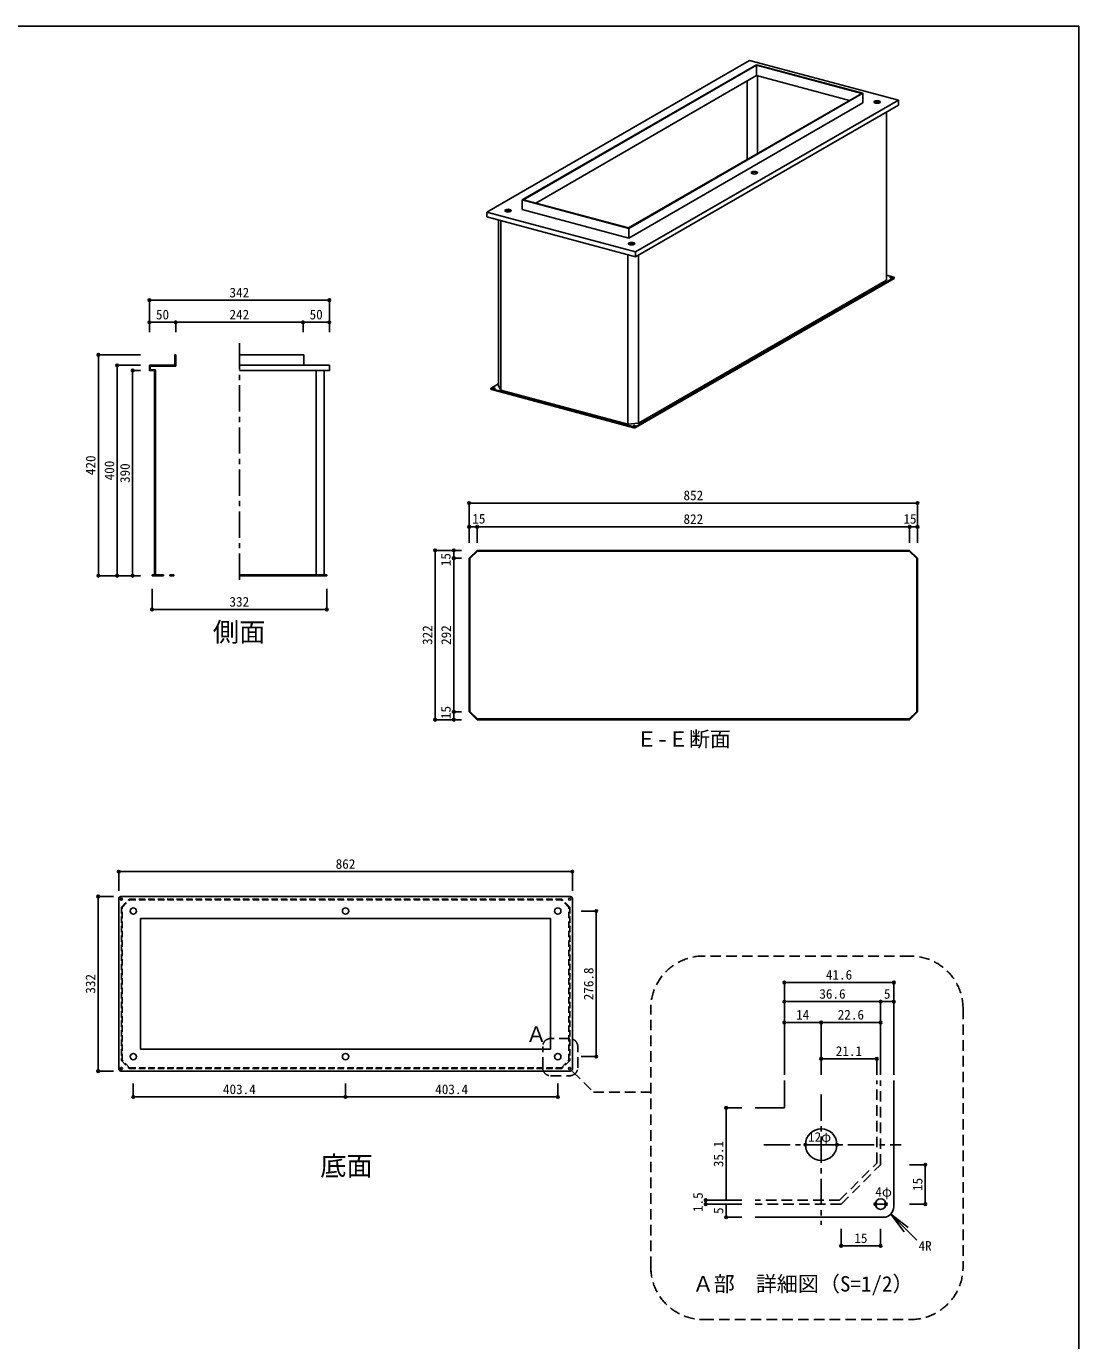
# Model space of a CAD drawing. Units: millimetres at full size, sheet at 1:10, with parts at other scales. Extents: x -10475 to 9199, y -10092 to 10143.
# Drawn here: x -8475 to -6475, y -1407 to 1092 of the extents above; entities that cross this region are included whole.
import ezdxf
from ezdxf.enums import TextEntityAlignment as Align

# ---------------------------------------------------------------- set-up
doc = ezdxf.new("R2010")
doc.units = ezdxf.units.MM
doc.header["$LTSCALE"] = 10
doc.header["$PDMODE"] = 32
doc.header["$PDSIZE"] = 5
for name, pattern in [('CHAIN1', [8, 5, -1, 1, -1]), ('DASHED1', [1.8, 1.2, -0.6]), ('DASHED2', [3, 2, -1])]:
    doc.linetypes.add(name, pattern=pattern)
for name, color, linetype in [('0-1_SUS', 7, 'Continuous'), ('0-9_SUS寸法', 3, 'Continuous'), ('0-F_図面枠', 7, 'Continuous'), ('3-8', 4, 'Continuous'), ('E-0_FRP', 4, 'Continuous'), ('E-9_SUS寸法', 3, 'Continuous')]:
    doc.layers.add(name, color=color, linetype=linetype)
doc.styles.add('ＭＳ ゴシック', font='')
doc.styles.get('ＭＳ ゴシック').set_extended_font_data('MS Gothic')

msp = doc.modelspace()

# ---------------------------------------------------------------- linework, layer by layer
at = {"layer": '0-1_SUS'}
for p, q in [((-7599.84, 738.7), (-7100.44, 1027.03)), ((-7100.44, 1027.03), (-6817.8, 951.3)), ((-7100.44, 1027.03), (-6817.8, 951.3)), ((-7087.67, 1018.91), (-7532.45, 762.12)), ((-7530.37, 762.27), (-7087.27, 1018.09)), ((-6885.19, 964.66), (-7087.67, 1018.91)), ((-6885.19, 964.66), (-7087.67, 1018.91)), ((-7087.27, 1018.09), (-6887.27, 964.5)), ((-7087.27, 1018.09), (-7087.27, 998.33)), ((-7087.27, 998.33), (-7506.98, 756.01)), ((-7105.37, 838.59), (-7105.37, 987.88)), ((-6910.66, 951), (-7087.27, 998.33)), ((-7085.75, 849.92), (-7085.75, 997.92)), ((-6887.27, 964.5), (-7330.37, 708.68)), ((-7329.97, 707.86), (-6885.19, 964.66)), ((-7317.2, 662.97), (-6817.8, 951.3)), ((-6885.19, 964.66), (-6885.19, 946.27)), ((-6817.8, 951.3), (-6817.8, 942.1)), ((-7329.97, 689.47), (-6885.19, 946.27)), ((-7317.2, 653.78), (-6817.8, 942.1)), ((-6840.14, 609.34), (-6840.14, 929.2)), ((-7532.45, 762.12), (-7329.97, 707.86)), ((-7532.45, 762.12), (-7329.97, 707.86)), ((-7330.37, 708.68), (-7530.37, 762.27)), ((-7599.84, 738.7), (-7599.84, 729.51)), ((-7317.2, 662.97), (-7599.84, 738.7)), ((-7599.84, 729.51), (-7317.2, 653.78)), ((-7599.84, 729.51), (-7317.2, 653.78)), ((-7577.5, 408.57), (-7577.5, 723.52)), ((-7573.55, 400.38), (-7573.55, 722.47)), ((-7329.97, 707.86), (-7329.97, 689.47)), ((-7332.23, 335.71), (-7332.23, 657.8)), ((-7317.2, 662.97), (-7317.2, 653.78)), ((-7311.38, 337.27), (-7311.38, 657.13)), ((-7317.11, 330.47), (-6825.87, 614.09)), ((-7317.11, 329.09), (-6825.87, 612.71)), ((-7311.38, 337.27), (-6840.14, 609.34)), ((-6826.37, 615.17), (-6840.14, 618.86)), ((-6825.53, 614.53), (-6825.53, 613.15)), ((-8191.2, 445.91), (-8191.2, 467.41)), ((-7949.2, 467.41), (-8070.2, 467.41)), ((-8241.2, 447.41), (-8192.7, 447.41)), ((-8239.7, 445.91), (-8218.2, 445.91)), ((-8239.7, 445.91), (-8239.7, 438.91)), ((-8239.7, 438.91), (-8229.7, 438.91)), ((-8231.2, 437.41), (-8231.2, 48.91)), ((-8229.7, 438.91), (-8229.7, 48.91)), ((-8218.2, 447.41), (-8218.2, 445.91)), ((-8218.2, 445.91), (-8206.2, 445.91)), ((-8206.2, 447.41), (-8206.2, 445.91)), ((-8206.2, 445.91), (-8191.2, 445.91)), ((-7944.2, 447.41), (-8070.2, 447.41)), ((-7899.2, 447.41), (-7947.7, 447.41)), ((-7924.2, 437.41), (-7924.2, 48.91)), ((-7909.2, 437.41), (-7909.2, 48.91)), ((-7592.11, 403.39), (-7592.11, 402.01)), ((-7591.77, 403.83), (-7577.5, 412.07)), ((-7320.58, 330.21), (-7591.24, 402.74)), ((-7320.58, 328.84), (-7591.24, 401.36)), ((-7577.5, 408.57), (-7573.55, 400.38)), ((-7332.23, 335.71), (-7573.55, 400.38)), ((-7332.23, 335.71), (-7311.38, 337.27)), ((-8236.2, 48.91), (-8231.2, 48.91)), ((-8236.2, 47.41), (-8236.2, 48.91)), ((-8231.2, 47.41), (-8236.2, 47.41)), ((-8229.7, 48.91), (-8214.6, 48.91)), ((-8202.6, 47.41), (-8202.6, 48.91)), ((-8202.6, 48.91), (-8194.6, 48.91)), ((-8202.6, 47.41), (-8194.6, 47.41)), ((-8194.6, 47.41), (-8194.6, 48.91)), ((-7904.2, 48.91), (-8070.2, 48.91)), ((-7909.2, 47.41), (-8070.2, 47.41)), ((-7909.2, 47.41), (-7904.2, 47.41)), ((-7904.2, 47.41), (-7904.2, 48.91)), ((-8299.39, -566.64), (-8299.39, -890.64)), ((-8295.39, -562.64), (-7441.39, -562.64)), ((-7437.39, -566.64), (-7437.39, -890.64)), ((-8257.79, -604.24), (-8257.79, -853.04)), ((-8295.39, -894.64), (-7441.39, -894.64))]:
    msp.add_line(p, q, dxfattribs=at)
at = {"layer": '0-1_SUS', "linetype": 'DASHED1'}
for p, q in [((-8294.39, -582.64), (-8279.39, -567.64)), ((-8292.89, -583.26), (-8278.77, -569.14)), ((-7457.39, -567.64), (-8279.39, -567.64)), ((-8278.77, -569.14), (-7458.02, -569.14)), ((-7443.89, -583.26), (-7458.02, -569.14)), ((-7442.39, -582.64), (-7457.39, -567.64)), ((-8294.39, -582.64), (-8294.39, -874.64)), ((-8292.89, -874.01), (-8292.89, -583.26)), ((-7443.89, -874.01), (-7443.89, -583.26)), ((-7442.39, -582.64), (-7442.39, -874.64)), ((-8294.39, -874.64), (-8279.39, -889.64)), ((-8278.77, -888.14), (-8292.89, -874.01)), ((-7458.02, -888.14), (-7443.89, -874.01)), ((-7442.39, -874.64), (-7457.39, -889.64)), ((-8279.39, -889.64), (-7457.39, -889.64)), ((-8278.77, -888.14), (-7458.02, -888.14))]:
    msp.add_line(p, q, dxfattribs=at)
at = {"layer": '0-1_SUS', "color": 3}
for p, q in [((-7478.99, -692.87), (-7478.99, -700.11)), ((-7442.39, -692.87), (-7442.39, -700.11))]:
    msp.add_line(p, q, dxfattribs=at)
at = {"layer": '0-1_SUS'}
for points in [[(-7532.45, 762.12), (-7532.45, 743.73), (-7329.97, 689.47)], [(-8192.7, 447.41), (-8192.7, 467.41), (-8191.2, 467.41)], [(-7947.7, 447.41), (-7947.7, 467.41), (-7949.2, 467.41)], [(-8241.2, 447.41), (-8241.2, 437.41), (-8231.2, 437.41)], [(-7899.2, 447.41), (-7899.2, 437.41), (-8070.2, 437.41)], [(-8231.2, 47.41), (-8214.6, 47.41), (-8214.6, 48.91)], [(-8257.79, -604.24), (-7478.99, -604.24), (-7478.99, -853.04), (-8257.79, -853.04)]]:
    msp.add_lwpolyline(points, dxfattribs=at)
for centre, radius in [((-8294.39, -567.64), 2), ((-7442.39, -567.64), 2), ((-8271.79, -590.24), 6), ((-7868.39, -590.24), 6), ((-7464.99, -590.24), 6), ((-8271.79, -867.04), 6), ((-7868.39, -867.04), 6), ((-7464.99, -867.04), 6), ((-8294.39, -889.64), 2), ((-7442.39, -889.64), 2)]:
    msp.add_circle(centre, radius, dxfattribs=at)
for centre, start, end in [((-8295.39, -566.64), 90, 180), ((-7441.39, -566.64), 0, 90), ((-8295.39, -890.64), 180, 270), ((-7441.39, -890.64), 270, 0)]:
    msp.add_arc(centre, 4, start, end, dxfattribs=at)
for centre, major_axis in [((-6858.09, 948.29), (-6, 0)), ((-7091.47, 813.55), (-6, 0)), ((-7559.55, 741.71), (-6, 0)), ((-7324.84, 678.82), (-6, 0)), ((-6831.7, 614.22), (-2, 0)), ((-7585.79, 403.66), (-2, 0)), ((-7319.83, 332.39), (-2, 0))]:
    msp.add_ellipse(centre, major_axis=major_axis, ratio=0.39332, dxfattribs=at)
for centre, major_axis, start_param, end_param in [((-6858.09, 946.91), (-6, 0), 3.4381115, 5.9866665), ((-7091.47, 812.18), (-6, 0), 3.4381115, 5.9866665), ((-7559.55, 740.33), (-6, 0), 3.4381115, 5.9866665), ((-7324.84, 677.44), (-6, 0), 3.4381115, 5.9866665), ((-6831.7, 612.84), (-2, 0), 4.210298, 5.21448), ((-6827.53, 614.53), (-2, 0), 4.0961019, 4.114358), ((-6827.53, 614.53), (-2, 0), 2.5435617, 4.0961019), ((-6827.53, 613.15), (-2, 0), 2.5435617, 3.1415927), ((-7590.11, 403.39), (-2, 0), 5.6851544, 7.2559507), ((-7590.11, 402.01), (-2, 0), 0, 0.9727654), ((-7585.79, 402.28), (-2, 0), 4.210298, 5.21448), ((-7319.83, 331.01), (-2, 0), 4.210298, 5.21448), ((-7319.17, 331.03), (2.5, 0), 4.114358, 5.6851544), ((-7319.17, 329.65), (2.5, 0), 4.114358, 5.6851544)]:
    msp.add_ellipse(centre, major_axis=major_axis, ratio=0.39332, start_param=start_param, end_param=end_param, dxfattribs=at)
at = {"layer": '0-9_SUS寸法'}
for p, q in [((-8241.2, 571.14), (-8241.2, 524.11)), ((-7899.2, 571.14), (-7899.2, 524.11)), ((-8241.2, 529.26), (-8241.2, 510.31)), ((-8191.2, 529.26), (-8191.2, 510.31)), ((-8191.2, 529.26), (-8191.2, 510.31)), ((-7949.2, 529.26), (-7949.2, 510.31)), ((-7949.2, 529.26), (-7949.2, 510.31)), ((-7899.2, 529.26), (-7899.2, 510.31)), ((-8338.2, 467.41), (-8258.39, 467.41)), ((-8302.53, 447.41), (-8258.39, 447.41)), ((-8272.97, 437.41), (-8257.89, 437.41)), ((-8272.97, 437.41), (-8258.39, 437.41)), ((-7633.39, 185.5), (-7633.39, 109.7)), ((-6781.39, 185.5), (-6781.39, 109.7)), ((-7633.39, 140.43), (-7633.39, 109.7)), ((-7618.39, 140.43), (-7618.39, 109.7)), ((-6796.39, 140.43), (-6796.39, 109.7)), ((-6781.39, 140.43), (-6781.39, 109.7)), ((-7698.15, 95.56), (-7648.3, 95.56)), ((-7662.64, 95.56), (-7648.3, 95.56)), ((-7662.64, 80.56), (-7648.3, 80.56)), ((-8338.2, 47.41), (-8258.39, 47.41)), ((-8302.53, 47.41), (-8257.89, 47.41)), ((-8272.97, 47.41), (-8257.89, 47.41)), ((-8236.2, -16.79), (-8236.2, 22.17)), ((-7904.2, -16.79), (-7904.2, 22.17)), ((-7662.64, -211.44), (-7648.3, -211.44)), ((-7698.15, -226.44), (-7648.3, -226.44)), ((-7662.64, -226.44), (-7648.3, -226.44)), ((-8299.39, -515.37), (-8299.39, -551.66)), ((-7437.39, -515.37), (-7437.39, -551.66)), ((-8338.55, -562.64), (-8309.63, -562.64)), ((-7391.82, -590.24), (-7420.43, -590.24)), ((-7391.82, -867.04), (-7420.43, -867.04)), ((-8338.55, -894.64), (-8309.63, -894.64)), ((-8271.79, -943.81), (-8271.79, -918.3)), ((-7868.39, -943.81), (-7868.39, -918.3)), ((-7464.99, -943.81), (-7464.99, -918.3))]:
    msp.add_line(p, q, dxfattribs=at)
at = {"layer": '0-9_SUS寸法', "color": 4}
for p, q in [((-7899.2, 571.14), (-8241.2, 571.14)), ((-8241.2, 529.26), (-8191.2, 529.26)), ((-8191.2, 529.26), (-7949.2, 529.26)), ((-7899.2, 529.26), (-7949.2, 529.26)), ((-8338.2, 467.41), (-8338.2, 47.41)), ((-8302.53, 447.41), (-8302.53, 47.41)), ((-7633.39, 185.5), (-6781.39, 185.5)), ((-7633.39, 140.43), (-7618.39, 140.43)), ((-7618.39, 140.43), (-6796.39, 140.43)), ((-6796.39, 140.43), (-6781.39, 140.43)), ((-7698.15, 95.56), (-7698.15, -226.44)), ((-7662.64, 95.56), (-7662.64, 80.56)), ((-7662.64, 80.56), (-7662.64, -211.44)), ((-8236.2, -16.79), (-7904.2, -16.79)), ((-7662.64, -211.44), (-7662.64, -226.44)), ((-8299.39, -515.37), (-7437.39, -515.37)), ((-8338.55, -562.64), (-8338.55, -894.64)), ((-7391.82, -590.24), (-7391.82, -867.04)), ((-8271.79, -943.81), (-7868.39, -943.81)), ((-7868.39, -943.81), (-7464.99, -943.81))]:
    msp.add_line(p, q, dxfattribs=at)
at = {"layer": '0-9_SUS寸法', "linetype": 'CHAIN1'}
msp.add_line((-8070.2, 489.5), (-8070.2, 34.07), dxfattribs=at)
at = {"layer": '0-9_SUS寸法', "color": 7}
for p, q in [((-7633.39, 80.56), (-7618.39, 95.56)), ((-7633.39, 80.56), (-7633.39, -211.44)), ((-7631.89, 79.94), (-7617.77, 94.06)), ((-7631.89, -210.82), (-7631.89, 79.94)), ((-6796.39, 95.56), (-7618.39, 95.56)), ((-7617.77, 94.06), (-6797.01, 94.06)), ((-6782.89, 79.94), (-6797.01, 94.06)), ((-6781.39, 80.56), (-6796.39, 95.56)), ((-6782.89, -210.82), (-6782.89, 79.94)), ((-6781.39, 80.56), (-6781.39, -211.44)), ((-7633.39, -211.44), (-7618.39, -226.44)), ((-7617.77, -224.94), (-7631.89, -210.82)), ((-6797.01, -224.94), (-6782.89, -210.82)), ((-6781.39, -211.44), (-6796.39, -226.44)), ((-7618.39, -226.44), (-6796.39, -226.44)), ((-7617.77, -224.94), (-6797.01, -224.94))]:
    msp.add_line(p, q, dxfattribs=at)
at = {"layer": '0-9_SUS寸法', "color": 6}
for p in [(-8241.2, 571.14), (-7899.2, 571.14), (-8241.2, 529.26), (-8191.2, 529.26), (-7949.2, 529.26), (-7899.2, 529.26), (-8338.2, 467.41), (-8302.53, 447.41), (-8272.97, 437.41), (-7633.39, 185.5), (-6781.39, 185.5), (-7633.39, 140.43), (-7618.39, 140.43), (-6796.39, 140.43), (-6781.39, 140.43), (-7698.15, 95.56), (-7662.64, 95.56), (-7662.64, 80.56), (-8338.2, 47.41), (-8302.53, 47.41), (-8272.97, 47.41), (-8236.2, -16.79), (-7904.2, -16.79), (-7698.15, -226.44), (-7662.64, -211.44), (-7662.64, -226.44), (-8299.39, -515.37), (-7437.39, -515.37), (-8338.55, -562.64), (-7391.82, -590.24), (-7391.82, -867.04), (-8338.55, -894.64), (-8271.79, -943.81), (-7868.39, -943.81), (-7464.99, -943.81)]:
    msp.add_point(p, dxfattribs=at)
at = {"layer": '0-F_図面枠'}
for p, q in [((-6475.1, 1092.07), (-10475.1, 1092.07)), ((-6475.1, -1667.93), (-6475.1, 1092.07))]:
    msp.add_line(p, q, dxfattribs=at)
at = {"layer": '3-8'}
msp.add_line((-8272.97, 437.41), (-8272.97, 47.41), dxfattribs=at)
at = {"layer": 'E-0_FRP'}
for p, q in [((-7034.49, -802), (-6964.49, -802)), ((-6964.49, -871.23), (-6858.99, -871.23))]:
    msp.add_line(p, q, dxfattribs=at)
at = {"layer": 'E-9_SUS寸法', "color": 2, "linetype": 'DASHED2'}
for p, q in [((-6794.89, -675.8), (-7188.41, -675.8)), ((-7288.41, -1266.99), (-7288.41, -775.8)), ((-6694.89, -775.8), (-6694.89, -1266.99)), ((-7493.77, -888.35), (-7493.77, -847.73)), ((-7442.14, -832.73), (-7478.77, -832.73)), ((-7427.14, -888.35), (-7427.14, -847.73)), ((-7436.97, -895.06), (-7397.35, -934.68)), ((-7478.77, -903.35), (-7442.14, -903.35)), ((-7397.35, -934.68), (-7288.41, -934.68)), ((-7188.41, -1366.99), (-6794.89, -1366.99))]:
    msp.add_line(p, q, dxfattribs=at)
at = {"layer": 'E-9_SUS寸法', "color": 4}
for p, q in [((-7034.49, -726.05), (-6826.49, -726.05)), ((-7034.49, -762.45), (-6851.49, -762.45)), ((-6851.49, -762.45), (-6826.49, -762.45)), ((-6964.49, -802), (-6851.49, -802)), ((-7144.99, -964.52), (-7144.99, -1140.02)), ((-6994.49, -1034.52), (-6934.49, -1034.52)), ((-6766.59, -1147.52), (-6766.59, -1072.52)), ((-7184.01, -1140.02), (-7184.01, -1147.52)), ((-7144.99, -1147.52), (-7144.99, -1172.52)), ((-6861.49, -1147.52), (-6841.49, -1147.52)), ((-6926.49, -1226.92), (-6851.49, -1226.92))]:
    msp.add_line(p, q, dxfattribs=at)
at = {"layer": 'E-9_SUS寸法'}
for p, q in [((-7034.49, -726.05), (-7034.49, -901.74)), ((-6826.49, -726.05), (-6826.49, -901.74)), ((-7034.49, -762.45), (-7034.49, -901.74)), ((-6851.49, -762.45), (-6851.49, -901.74)), ((-6964.49, -802), (-6964.49, -901.74)), ((-6851.49, -802), (-6851.49, -901.74)), ((-6851.49, -835.97), (-6851.49, -901.74)), ((-7034.49, -871.23), (-7034.49, -901.74)), ((-6964.49, -871.23), (-6964.49, -901.74)), ((-6858.99, -871.23), (-6858.99, -901.74)), ((-6851.49, -871.23), (-6851.49, -901.74)), ((-6826.49, -871.23), (-6826.49, -901.74)), ((-7144.99, -964.52), (-7115.15, -964.52)), ((-6766.59, -1072.52), (-6796.44, -1072.52)), ((-7184.01, -1140.02), (-7115.15, -1140.02)), ((-7184.01, -1147.52), (-7115.15, -1147.52)), ((-6766.59, -1147.52), (-6796.44, -1147.52)), ((-7144.99, -1172.52), (-7115.15, -1172.52)), ((-6926.49, -1226.92), (-6926.49, -1194.42)), ((-6851.49, -1226.92), (-6851.49, -1194.42))]:
    msp.add_line(p, q, dxfattribs=at)
at = {"layer": 'E-9_SUS寸法', "color": 7}
for p, q in [((-7034.49, -964.52), (-7034.49, -912.33)), ((-6826.49, -1152.52), (-6826.49, -912.33)), ((-7034.49, -964.52), (-7090.22, -964.52)), ((-6846.49, -1172.52), (-7090.22, -1172.52)), ((-6832.35, -1166.66), (-6806.74, -1200.05)), ((-6832.35, -1166.66), (-6798.96, -1192.26)), ((-6832.35, -1166.66), (-6782.98, -1216.03))]:
    msp.add_line(p, q, dxfattribs=at)
at = {"layer": 'E-9_SUS寸法', "color": 7, "linetype": 'DASHED2'}
for p, q in [((-6858.99, -1069.42), (-6858.99, -912.33)), ((-6851.49, -1072.52), (-6851.49, -912.33)), ((-6929.59, -1140.02), (-6858.99, -1069.42)), ((-6926.49, -1147.52), (-6851.49, -1072.52)), ((-6929.59, -1140.02), (-7090.22, -1140.02)), ((-6926.49, -1147.52), (-7090.22, -1147.52))]:
    msp.add_line(p, q, dxfattribs=at)
at = {"layer": 'E-9_SUS寸法', "linetype": 'CHAIN1'}
for p, q in [((-6964.49, -939.13), (-6964.49, -1186.59)), ((-7073.58, -1034.52), (-6812.23, -1034.52))]:
    msp.add_line(p, q, dxfattribs=at)
at = {"layer": 'E-9_SUS寸法', "color": 7}
for centre, radius in [((-6964.49, -1034.52), 30), ((-6851.49, -1147.52), 10)]:
    msp.add_circle(centre, radius, dxfattribs=at)
at = {"layer": 'E-9_SUS寸法', "color": 2, "linetype": 'DASHED2'}
for centre, radius, start, end in [((-7188.41, -775.8), 100, 90, 180), ((-6794.89, -775.8), 100, 0, 90), ((-7478.77, -847.73), 15, 90, 180), ((-7442.14, -847.73), 15, 0, 90), ((-7478.77, -888.35), 15, 180, 270), ((-7442.14, -888.35), 15, 270, 0), ((-7188.41, -1266.99), 100, 180, 270), ((-6794.89, -1266.99), 100, 270, 0)]:
    msp.add_arc(centre, radius, start, end, dxfattribs=at)
at = {"layer": 'E-9_SUS寸法', "color": 7}
msp.add_arc((-6846.49, -1152.52), 20, 270, 0, dxfattribs=at)
at = {"layer": 'E-9_SUS寸法', "color": 6}
for p in [(-7034.49, -726.05), (-6826.49, -726.05), (-7034.49, -762.45), (-6851.49, -762.45), (-6826.49, -762.45), (-7034.49, -802), (-6964.49, -802), (-6851.49, -802), (-6964.49, -871.23), (-6858.99, -871.23), (-7144.99, -964.52), (-6994.49, -1034.52), (-6934.49, -1034.52), (-6766.59, -1072.52), (-7184.01, -1140.02), (-7184.01, -1147.52), (-6861.49, -1147.52), (-6841.49, -1147.52), (-6766.59, -1147.52), (-7144.99, -1172.52), (-6926.49, -1226.92), (-6851.49, -1226.92)]:
    msp.add_point(p, dxfattribs=at)

# ---------------------------------------------------------------- texts
at = {"layer": '0-9_SUS寸法', "style": 'ＭＳ ゴシック'}
for s, p in [('342', (-8088.95, 571.14)), ('50', (-8228.7, 529.26)), ('242', (-8088.95, 529.26)), ('50', (-7936.7, 529.26)), ('852', (-7226.14, 185.5)), ('15', (-7627.55, 141.1)), ('822', (-7226.14, 140.43)), ('15', (-6808.18, 140.8)), ('332', (-8088.95, -16.79)), ('862', (-7887.14, -515.37)), ('403.4', (-8101.34, -943.81)), ('403.4', (-7697.94, -943.81))]:
    msp.add_text(s, height=18.33, dxfattribs=at).set_placement(p, align=Align.BOTTOM_LEFT)
for s, p in [('420', (-8338.2, 238.66)), ('400', (-8302.53, 228.66)), ('390', (-8272.97, 223.66)), ('15', (-7663.36, 65.47)), ('322', (-7698.15, -84.19)), ('292', (-7662.64, -84.19)), ('15', (-7663.09, -225.22)), ('276.8', (-7391.82, -759.89)), ('332', (-8338.55, -747.39))]:
    msp.add_text(s, height=18.33, rotation=90, dxfattribs=at).set_placement(p, align=Align.BOTTOM_LEFT)
at = {"layer": '0-9_SUS寸法', "color": 6, "style": 'ＭＳ ゴシック'}
for s, p in [('側面', (-8120.62, -89.01)), ('底面', (-7916.55, -1104.12))]:
    msp.add_text(s, height=36.66, dxfattribs=at).set_placement(p, align=Align.BOTTOM_LEFT)
at = {"layer": '0-9_SUS寸法', "color": 2, "style": 'ＭＳ ゴシック'}
msp.add_text('Ｅ-Ｅ断面', height=29.33, dxfattribs=at).set_placement((-7316.04, -286.77), align=Align.BOTTOM_LEFT)
at = {"layer": 'E-9_SUS寸法', "style": 'ＭＳ ゴシック'}
for s, p in [('41.6', (-6955.49, -726.05)), ('36.6', (-6967.99, -762.45)), ('5', (-6845.24, -762.45)), ('14', (-7011.99, -802)), ('22.6', (-6932.99, -802)), ('21.1', (-6936.74, -871.23)), ('12φ', (-6989.49, -1034.52)), ('4φ', (-6861.5, -1138.67)), ('15', (-6901.49, -1226.92)), ('4R', (-6779.45, -1241.64))]:
    msp.add_text(s, height=18.33, dxfattribs=at).set_placement(p, align=Align.BOTTOM_LEFT)
at = {"layer": 'E-9_SUS寸法', "color": 2, "style": 'ＭＳ ゴシック'}
for s, p in [('Ａ', (-7525.8, -847.88)), ('Ａ部\u3000詳細図（S=1/2）', (-7208.79, -1322.52))]:
    msp.add_text(s, height=29.33, dxfattribs=at).set_placement(p, align=Align.BOTTOM_LEFT)
at = {"layer": 'E-9_SUS寸法', "style": 'ＭＳ ゴシック'}
for s, p in [('35.1', (-7144.99, -1077.27)), ('15', (-6766.59, -1122.52)), ('1.5', (-7184.01, -1162.52)), ('5', (-7144.99, -1166.27))]:
    msp.add_text(s, height=18.33, rotation=90, dxfattribs=at).set_placement(p, align=Align.BOTTOM_LEFT)

doc.saveas('drawing.dxf')
